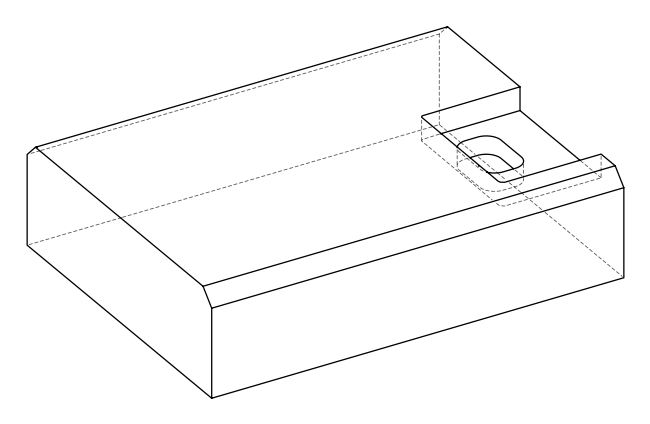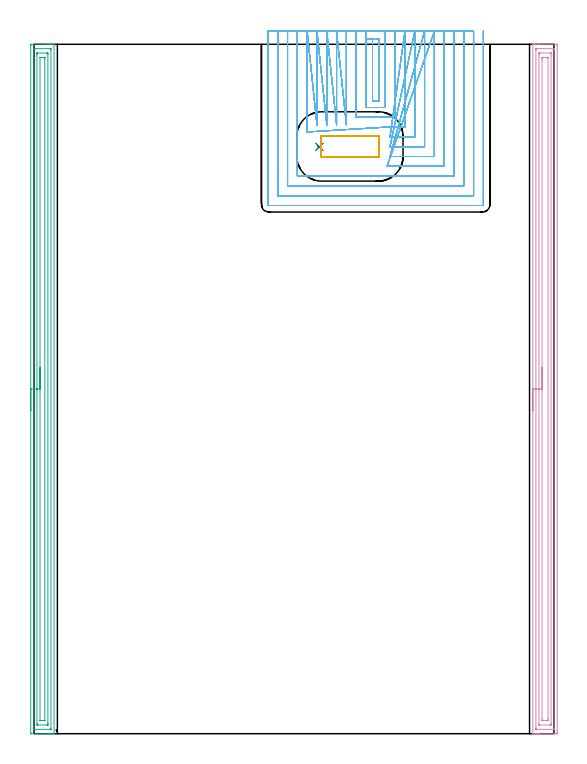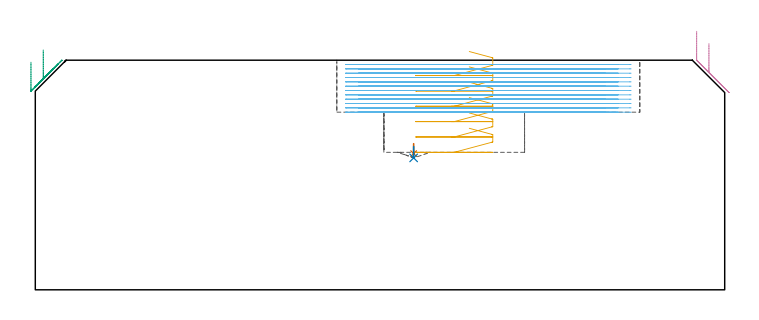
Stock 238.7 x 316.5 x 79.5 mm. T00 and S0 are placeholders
(PLAN: 6 operations, 4 tool changes, 94.4 min)
(1 SPOT_DRILL | STEP1POCKET | NXT0321_9005460120000 | 0.04 min | 3496 mm3)
(2 DRILL_BLIND_HOLE_INTO_CENTER | STEP1POCKET | NXT0301_077 | 0.02 min | 123 mm3)
(3 AREA_MILL | FG_CHAMFER_SURFACE | UGT0205_001 | 10.38 min | 18120 mm3)
(4 AREA_MILL_1 | FG_CHAMFER_SURFACE_1 | UGT0205_001 | 10.4 min | 19851 mm3)
(5 MILL_RECTANGULAR_POCKET | POCKET_RECTANGULAR_STRAIGHT | UGT0201_105 | Follow Part, ap 5.5, ae 75% | 1.66 min | 42361 mm3)
(6 MILL_SLOT | SLOT_PARTIAL_RECTANGULAR | UGT0201_014 | Follow Part, ap 1.5, ae 75% | 71.85 min | 119398 mm3)
(TOOL NXT0321_9005460120000 | NC Spot Drill, 142deg, 12mm, Carbide, Uncoated | D12 PA142 FL30 Z2)
(TOOL NXT0301_077 | Carbide Drill 10.6mm [860.1-1060-053A1-MM 2214] | D10.6 PA140 FL71 Z2)
(TOOL UGT0205_001 | Chamfer Mill 20 x 3 x 45 deg. | D20 FL50 Z2)
(TOOL UGT0201_105 | End Mill 22 mm | D22 FL25 Z2)
(TOOL UGT0201_014 | End mill 6 mm | D6 FL24 Z4)
(OP 1 SPOT_DRILL)
G17 G21 G94 G90
T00 M6
G54
G17 G0 G90 X131. Y269.4 S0 M3
G43 Z89.5 H0
G94 G81 G98 Z47.144 F250. R50.6
G80
M5
M2
(OP 2 DRILL_BLIND_HOLE_INTO_CENTER)
G17 G21 G94 G90
T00 M6
G54
G17 G0 G90 X131. Y269.4 S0 M3
G43 Z89.5 H1
G94 G81 G98 Z45.671 F250. R49.6
G80
M5
M2
(OP 3 AREA_MILL)
G17 G21 G94 G90
T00 M6
G54
G17 G0 G90 X-1.5 Y148.25 S1061 M3
G43 Z89.5 H0
Z78.8
G94 G1 Y148.288 Z77.928 F250.
Y148.402 Z77.064
Y148.591 Z76.212
Y148.853 Z75.38
Y149.187 Z74.574
Y149.59 Z73.8
Y150.059 Z73.064
Y150.59 Z72.372
Y151.179 Z71.729
Y151.822 Z71.14
Y152.514 Z70.609
Y153.25 Z70.14
Y154.024 Z69.737
Y154.83 Z69.403
Y155.662 Z69.141
Y156.514 Z68.952
Y157.379 Z68.838
Y158.25 Z68.8
Y315.885
X-1.496 Y316.289 Z68.802
X-1.492 Y316.49 Z68.806
X-1.288 Y316.5 Z69.01
X6.06 Z76.354
X6.611 Z76.908
X6.944 Z77.24
X7.495 Z77.791
X7.828 Z78.123
X8.494 Z78.794
X8.833 Z79.132
X9.183 Y316.493 Z79.474
X9.197 Y316.491 Z79.488
X9.2 Y316.332 Z79.5
Y0.165
X9.205 Y0.01 Z79.495
X9.183 Y0.007 Z79.474
X8.833 Y0. Z79.132
X8.494 Z78.793
X7.828 Z78.123
X6.611 Z76.908
X6.06 Z76.354
X-1.288 Y0.001 Z69.009
X-1.492 Y0.01 Z68.806
X-1.499 Y0.214 Z68.799
Y0.242
X-1.5 Y158.25 Z68.8
X-0.086 Z70.214
X-0.085 Y314.312 Z70.215
X-0.084 Y314.418 Z70.216
X-0.082 Y314.47 Z70.218
X-0.08 Y314.488 Z70.22
X-0.038 Y314.49 Z70.262
X0.36 Y314.499 Z70.66
X7.432 Z77.732
X7.667 Y314.494 Z77.967
X7.777 Y314.49 Z78.077
X7.785 Y314.143 Z78.085
Y314.099
Y2.188
X7.784 Y2.082 Z78.084
X7.782 Y2.03 Z78.082
X7.78 Y2.012 Z78.08
X7.737 Y2.01 Z78.037
X7.34 Y2.001 Z77.64
X0.268 Z70.568
X0.033 Y2.006 Z70.333
X-0.077 Y2.01 Z70.223
X-0.085 Y2.357 Z70.215
Y2.401
X-0.086 Y158.25 Z70.214
X1.328 Z71.628
X1.329 Y311.734 Z71.629
X1.331 Y312.313 Z71.631
X1.334 Y312.469 Z71.634
X1.335 Y312.483 Z71.635
X1.345 Y312.49 Z71.645
X1.393 Y312.495 Z71.693
X1.455 Y312.499 Z71.755
X5.875 Y312.5 Z76.175
X6.06 Y312.498 Z76.36
X6.245 Y312.494 Z76.545
X6.362 Y312.49 Z76.662
X6.366 Y312.417 Z76.666
X6.369 Y312.313 Z76.669
X6.371 Y311.999 Z76.671
Y4.766
X6.369 Y4.187 Z76.669
X6.366 Y4.031 Z76.666
X6.365 Y4.017 Z76.665
X6.355 Y4.01 Z76.655
X6.307 Y4.005 Z76.607
X6.245 Y4.001 Z76.545
X1.825 Y4. Z72.125
X1.64 Y4.002 Z71.94
X1.455 Y4.006 Z71.755
X1.338 Y4.01 Z71.638
X1.334 Y4.083 Z71.634
X1.331 Y4.187 Z71.631
X1.329 Y4.501 Z71.629
X1.328 Y158.25 Z71.628
X2.743 Z73.043
Y310.305
X2.744 Y310.402 Z73.044
X2.747 Y310.46 Z73.047
X2.749 Y310.485 Z73.049
X2.766 Y310.49 Z73.066
X2.979 Y310.495 Z73.279
X3.408 Y310.5 Z73.708
X4.318 Z74.618
X4.727 Y310.497 Z75.027
X4.93 Y310.492 Z75.23
X4.95 Y310.49 Z75.25
X4.953 Y310.475 Z75.253
X4.956 Y310.438 Z75.256
X4.957 Y310.385 Z75.257
Y309.855
Y6.195
X4.956 Y6.099 Z75.256
X4.953 Y6.04 Z75.253
X4.951 Y6.015 Z75.251
X4.934 Y6.01 Z75.234
X4.721 Y6.005 Z75.021
X4.292 Y6. Z74.592
X3.382 Z73.682
X2.973 Y6.003 Z73.273
X2.77 Y6.008 Z73.07
X2.75 Y6.01 Z73.05
X2.747 Y6.025 Z73.047
X2.744 Y6.062 Z73.044
X2.743 Y6.115 Z73.043
Y158.25
Y159.122 Z73.081
Y159.987 Z73.195
Y160.838 Z73.383
Y161.67 Z73.646
Y162.476 Z73.98
Y163.25 Z74.382
Y163.986 Z74.851
Y164.678 Z75.382
Y165.321 Z75.972
Y165.911 Z76.615
Y166.442 Z77.307
Y166.91 Z78.043
Y167.313 Z78.816
Y167.647 Z79.622
Y167.909 Z80.454
Y168.098 Z81.306
Y168.212 Z82.171
Y168.25 Z83.043
G0 Z89.5
M5
M2
(OP 4 AREA_MILL_1)
G17 G21 G94 G90
T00 M6
G54
G17 G0 G90 X229. Y148.25 S1061 M3
G43 Z89.5 H0
G94 G1 Y148.288 Z88.628 F250.
Y148.402 Z87.763
Y148.591 Z86.912
Y148.853 Z86.08
Y149.187 Z85.274
Y149.59 Z84.5
Y150.058 Z83.764
Y150.59 Z83.072
Y151.179 Z82.429
Y151.822 Z81.839
Y152.514 Z81.308
Y153.25 Z80.84
Y154.024 Z80.437
Y154.83 Z80.103
Y155.662 Z79.841
Y156.513 Z79.652
Y157.378 Z79.538
Y158.25 Z79.5
Y316.332
X229.002 Y316.49 Z79.488
X229.13 Y316.497 Z79.362
X229.266 Y316.5 Z79.233
X229.569 Z78.93
X230.228 Z78.267
X231.432 Z77.065
X231.977 Z76.517
X239.847 Z68.651
X240.123 Y316.496 Z68.374
X240.192 Y316.49 Z68.305
X240.199 Y316.419 Z68.299
X240.2 Y315.885 Z68.3
Y1.147
X240.199 Y0.615 Z68.301
X240.196 Y0.257 Z68.302
X240.193 Y0.01 Z68.304
X239.847 Y0.006 Z68.651
X239.245 Y0. Z69.253
X231.977 Z76.517
X231.432 Z77.065
X231.102 Z77.394
X230.557 Z77.939
X230.228 Z78.267
X229.266 Z79.233
X229.132 Y0.001 Z79.36
X229.081 Y0.003 Z79.41
X229.002 Y0.01 Z79.488
X229. Y0.168 Z79.5
Y158.25
X230.414 Z78.086
Y313.908
X230.415 Y314.099 Z78.085
X230.42 Y314.45 Z78.08
X230.421 Y314.485 Z78.079
X230.475 Y314.491 Z78.025
X230.579 Y314.497 Z77.921
X230.71 Y314.5 Z77.79
X238.58 Y314.499 Z69.92
X238.733 Y314.494 Z69.767
X238.762 Y314.49 Z69.738
X238.779 Y314.481 Z69.721
X238.781 Y314.448 Z69.719
X238.785 Y314.291 Z69.715
X238.786 Y314.099 Z69.714
Y313.396
Y2.592
X238.785 Y2.401 Z69.715
X238.781 Y2.05 Z69.719
X238.779 Y2.015 Z69.721
X238.725 Y2.009 Z69.775
X238.621 Y2.003 Z69.879
X238.49 Y2. Z70.01
X230.62 Y2.001 Z77.88
X230.467 Y2.006 Z78.033
X230.438 Y2.01 Z78.062
X230.421 Y2.019 Z78.079
X230.419 Y2.052 Z78.081
X230.415 Y2.209 Z78.085
X230.414 Y2.401 Z78.086
Y3.104
Y158.25
X231.828 Z76.672
X231.829 Y311.571 Z76.671
X231.832 Y312.313 Z76.668
X231.834 Y312.458 Z76.666
X231.844 Y312.49 Z76.656
X231.885 Y312.494 Z76.615
X231.977 Y312.497 Z76.523
X232.668 Y312.5 Z75.832
X237.223 Z71.277
X237.284 Y312.498 Z71.216
X237.333 Y312.495 Z71.167
X237.36 Y312.491 Z71.14
X237.365 Y312.462 Z71.135
X237.369 Y312.313 Z71.131
X237.371 Y312.162 Z71.129
Y4.929
X237.368 Y4.187 Z71.132
X237.366 Y4.042 Z71.134
X237.356 Y4.01 Z71.144
X237.315 Y4.006 Z71.185
X237.223 Y4.003 Z71.277
X236.532 Y4. Z71.968
X231.977 Z76.523
X231.916 Y4.002 Z76.584
X231.867 Y4.005 Z76.633
X231.84 Y4.009 Z76.66
X231.835 Y4.037 Z76.665
X231.831 Y4.187 Z76.669
X231.829 Y4.338 Z76.671
X231.828 Y158.25 Z76.672
X233.243 Z75.257
Y309.633
X233.244 Y310.126 Z75.256
X233.246 Y310.291 Z75.254
X233.25 Y310.422 Z75.25
X233.255 Y310.49 Z75.245
X233.752 Y310.5 Z74.748
X235.501 Z72.999
X235.893 Y310.493 Z72.607
X235.94 Y310.49 Z72.56
X235.951 Y310.484 Z72.549
X235.953 Y310.469 Z72.547
X235.956 Y310.414 Z72.544
X235.957 Y310.362 Z72.543
Y310.033
Y6.867
X235.956 Y6.374 Z72.544
X235.954 Y6.209 Z72.546
X235.95 Y6.078 Z72.55
X235.945 Y6.01 Z72.555
X235.448 Y6. Z73.052
X233.699 Z74.801
X233.307 Y6.007 Z75.193
X233.26 Y6.01 Z75.24
X233.249 Y6.016 Z75.251
X233.247 Y6.031 Z75.253
X233.244 Y6.085 Z75.256
X233.243 Y6.138 Z75.257
Y6.467
Y158.25
Y159.122 Z75.295
Y159.986 Z75.409
Y160.838 Z75.598
Y161.67 Z75.86
Y162.476 Z76.194
Y163.25 Z76.597
Y163.986 Z77.066
Y164.678 Z77.597
Y165.321 Z78.186
Y165.91 Z78.829
Y166.441 Z79.522
Y166.91 Z80.257
Y167.313 Z81.031
Y167.647 Z81.837
Y167.909 Z82.669
Y168.098 Z83.521
Y168.212 Z84.386
Y168.25 Z85.257
G0 Z89.5
M5
M2
(OP 5 MILL_RECTANGULAR_POCKET)
G17 G21 G94 G90
T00 M6
G54
G17 G0 G90 X150.264 Y264.7 S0 M3
G43 Z89.5 H0
Z82.5
G94 G1 X158.1 Z80.4 F250.
X158.155 Z80.385
X158.268 Y264.746 Z80.353
X158.354 Y264.832 Z80.32
X158.4 Y264.945 Z80.287
Y274.255 Z77.793
X158.354 Y274.368 Z77.76
X158.268 Y274.454 Z77.727
X158.155 Y274.5 Z77.695
X158.1 Z77.68
X145.05 Z74.183
X132. F500.
G3 X131.7 Y274.2 R0.3
G1 Y265.
G3 X132. Y264.7 R0.3
G1 X158.1
G3 X158.4 Y265. R0.3
G1 Y274.2
G3 X158.1 Y274.5 R0.3
G1 X145.05
X144.05
G0 X150.264 Y264.7 Z77.183
G1 X158.1 Z75.084 F250.
X158.155 Z75.069
X158.268 Y264.746 Z75.036
X158.354 Y264.832 Z75.003
X158.4 Y264.945 Z74.971
Y274.255 Z72.476
X158.354 Y274.368 Z72.443
X158.268 Y274.454 Z72.411
X158.155 Y274.5 Z72.378
X158.1 Z72.363
X145.05 Z68.867
X132. F500.
G3 X131.7 Y274.2 R0.3
G1 Y265.
G3 X132. Y264.7 R0.3
G1 X158.1
G3 X158.4 Y265. R0.3
G1 Y274.2
G3 X158.1 Y274.5 R0.3
G1 X145.05
X144.05
G0 X150.264 Y264.7 Z71.867
G1 X158.1 Z69.767 F250.
X158.155 Z69.752
X158.268 Y264.746 Z69.719
X158.354 Y264.832 Z69.687
X158.4 Y264.945 Z69.654
Y274.255 Z67.159
X158.354 Y274.368 Z67.127
X158.268 Y274.454 Z67.094
X158.155 Y274.5 Z67.061
X158.1 Z67.047
X145.05 Z63.55
X132. F500.
G3 X131.7 Y274.2 R0.3
G1 Y265.
G3 X132. Y264.7 R0.3
G1 X158.1
G3 X158.4 Y265. R0.3
G1 Y274.2
G3 X158.1 Y274.5 R0.3
G1 X145.05
X144.05
G0 X150.264 Y264.7 Z66.55
G1 X158.1 Z64.45 F250.
X158.155 Z64.436
X158.268 Y264.746 Z64.403
X158.354 Y264.832 Z64.37
X158.4 Y264.945 Z64.337
Y274.255 Z61.843
X158.354 Y274.368 Z61.81
X158.268 Y274.454 Z61.777
X158.155 Y274.5 Z61.745
X158.1 Z61.73
X145.05 Z58.233
X132. F500.
G3 X131.7 Y274.2 R0.3
G1 Y265.
G3 X132. Y264.7 R0.3
G1 X158.1
G3 X158.4 Y265. R0.3
G1 Y274.2
G3 X158.1 Y274.5 R0.3
G1 X145.05
X144.05
G0 X150.264 Y264.7 Z61.233
G1 X158.1 Z59.134 F250.
X158.155 Z59.119
X158.268 Y264.746 Z59.086
X158.354 Y264.832 Z59.053
X158.4 Y264.945 Z59.021
Y274.255 Z56.526
X158.354 Y274.368 Z56.494
X158.268 Y274.454 Z56.461
X158.155 Y274.5 Z56.428
X158.1 Z56.413
X145.05 Z52.917
X132. F500.
G3 X131.7 Y274.2 R0.3
G1 Y265.
G3 X132. Y264.7 R0.3
G1 X158.1
G3 X158.4 Y265. R0.3
G1 Y274.2
G3 X158.1 Y274.5 R0.3
G1 X145.05
X144.05
G0 X150.264 Y264.7 Z55.917
G1 X158.1 Z53.817 F250.
X158.155 Z53.802
X158.268 Y264.746 Z53.77
X158.354 Y264.832 Z53.737
X158.4 Y264.945 Z53.704
Y274.255 Z51.21
X158.354 Y274.368 Z51.177
X158.268 Y274.454 Z51.144
X158.155 Y274.5 Z51.111
X158.1 Z51.097
X145.05 Z47.6
X132. F500.
G3 X131.7 Y274.2 R0.3
G1 Y265.
G3 X132. Y264.7 R0.3
G1 X158.1
G3 X158.4 Y265. R0.3
G1 Y274.2
G3 X158.1 Y274.5 R0.3
G1 X145.05
X144.05
G0 Z89.5
M5
M2
(OP 6 MILL_SLOT)
G17 G21 G94 G90
T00 M6
G54
G17 G0 G90 X152.4 Y322.5 S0 M3
G43 Z89.5 H0
Z78.
G94 G1 Y319.5 F250.
Y319.098 F500.
X155.4
G3 X158.3 Y319.098 R3.
G1 Y290.5
X155.4
Y319.098
X152.4
Y287.5
X161.3
Y319.5
Y322.5 F250.
X147.9
Y319.5
Y283. F500.
X165.8
Y319.5
Y322.5 F250.
X143.4
Y319.5
Y282.5 F500.
Y279.5 F250.
X138.9 Y322.5 F500.
Y319.5 F250.
Y282.5 F500.
Y279.5 F250.
X134.4 Y322.5 F500.
Y319.5 F250.
Y282.5 F500.
Y279.5 F250.
X129.9 Y322.5 F500.
Y319.5 F250.
Y282.233 F500.
Y279.233 F250.
X125.4 Y322.5 F500.
Y319.5 F250.
Y279.255 F500.
Y276.255 F250.
X162.201 Y278.5 F500.
X165.201 F250.
X170.3 F500.
Y319.5
Y322.5 F250.
X163.415 Y274. F500.
X166.415 F250.
X174.8 F500.
Y319.5
Y322.5 F250.
X163.4 Y269.5 F500.
X166.4 F250.
X179.3 F500.
Y319.5
Y322.5 F250.
X163.412 Y265. F500.
X166.412 F250.
X183.8 F500.
Y319.5
Y322.5 F250.
X162.075 Y260.5 F500.
X165.075 F250.
X188.3 F500.
Y319.5
Y322.5 F250.
X120.9
Y319.5
Y256. F500.
X192.8
Y319.5
Y322.5 F250.
X116.4
Y319.5
Y251.5 F500.
X197.3
Y319.5
Y322.5 F250.
X111.9
Y319.5
Y247. F500.
X201.8
Y319.5
Y322.5 F250.
X107.4
Y319.5
Y242.9 F500.
G3 X107.8 Y242.5 R0.4
G1 X205.9
G3 X206.3 Y242.9 R0.4
G1 Y319.5
Y322.5 F250.
G0 X152.4 Z76.5
G1 Y319.5
Y319.098 F500.
X155.4
G3 X158.3 Y319.098 R3.
G1 Y290.5
X155.4
Y319.098
X152.4
Y287.5
X161.3
Y319.5
Y322.5 F250.
X147.9
Y319.5
Y283. F500.
X165.8
Y319.5
Y322.5 F250.
X143.4
Y319.5
Y282.5 F500.
Y279.5 F250.
X138.9 Y322.5 F500.
Y319.5 F250.
Y282.5 F500.
Y279.5 F250.
X134.4 Y322.5 F500.
Y319.5 F250.
Y282.5 F500.
Y279.5 F250.
X129.9 Y322.5 F500.
Y319.5 F250.
Y282.233 F500.
Y279.233 F250.
X125.4 Y322.5 F500.
Y319.5 F250.
Y279.255 F500.
Y276.255 F250.
X162.201 Y278.5 F500.
X165.201 F250.
X170.3 F500.
Y319.5
Y322.5 F250.
X163.415 Y274. F500.
X166.415 F250.
X174.8 F500.
Y319.5
Y322.5 F250.
X163.4 Y269.5 F500.
X166.4 F250.
X179.3 F500.
Y319.5
Y322.5 F250.
X163.412 Y265. F500.
X166.412 F250.
X183.8 F500.
Y319.5
Y322.5 F250.
X162.075 Y260.5 F500.
X165.075 F250.
X188.3 F500.
Y319.5
Y322.5 F250.
X120.9
Y319.5
Y256. F500.
X192.8
Y319.5
Y322.5 F250.
X116.4
Y319.5
Y251.5 F500.
X197.3
Y319.5
Y322.5 F250.
X111.9
Y319.5
Y247. F500.
X201.8
Y319.5
Y322.5 F250.
X107.4
Y319.5
Y242.9 F500.
G3 X107.8 Y242.5 R0.4
G1 X205.9
G3 X206.3 Y242.9 R0.4
G1 Y319.5
Y322.5 F250.
G0 X152.4 Z75.
G1 Y319.5
Y319.098 F500.
X155.4
G3 X158.3 Y319.098 R3.
G1 Y290.5
X155.4
Y319.098
X152.4
Y287.5
X161.3
Y319.5
Y322.5 F250.
X147.9
Y319.5
Y283. F500.
X165.8
Y319.5
Y322.5 F250.
X143.4
Y319.5
Y282.5 F500.
Y279.5 F250.
X138.9 Y322.5 F500.
Y319.5 F250.
Y282.5 F500.
Y279.5 F250.
X134.4 Y322.5 F500.
Y319.5 F250.
Y282.5 F500.
Y279.5 F250.
X129.9 Y322.5 F500.
Y319.5 F250.
Y282.233 F500.
Y279.233 F250.
X125.4 Y322.5 F500.
Y319.5 F250.
Y279.255 F500.
Y276.255 F250.
X162.201 Y278.5 F500.
X165.201 F250.
X170.3 F500.
Y319.5
Y322.5 F250.
X163.415 Y274. F500.
X166.415 F250.
X174.8 F500.
Y319.5
Y322.5 F250.
X163.4 Y269.5 F500.
X166.4 F250.
X179.3 F500.
Y319.5
Y322.5 F250.
X163.412 Y265. F500.
X166.412 F250.
X183.8 F500.
Y319.5
Y322.5 F250.
X162.075 Y260.5 F500.
X165.075 F250.
X188.3 F500.
Y319.5
Y322.5 F250.
X120.9
Y319.5
Y256. F500.
X192.8
Y319.5
Y322.5 F250.
X116.4
Y319.5
Y251.5 F500.
X197.3
Y319.5
Y322.5 F250.
X111.9
Y319.5
Y247. F500.
X201.8
Y319.5
Y322.5 F250.
X107.4
Y319.5
Y242.9 F500.
G3 X107.8 Y242.5 R0.4
G1 X205.9
G3 X206.3 Y242.9 R0.4
G1 Y319.5
Y322.5 F250.
G0 X152.4 Z73.5
G1 Y319.5
Y319.098 F500.
X155.4
G3 X158.3 Y319.098 R3.
G1 Y290.5
X155.4
Y319.098
X152.4
Y287.5
X161.3
Y319.5
Y322.5 F250.
X147.9
Y319.5
Y283. F500.
X165.8
Y319.5
Y322.5 F250.
X143.4
Y319.5
Y282.5 F500.
Y279.5 F250.
X138.9 Y322.5 F500.
Y319.5 F250.
Y282.5 F500.
Y279.5 F250.
X134.4 Y322.5 F500.
Y319.5 F250.
Y282.5 F500.
Y279.5 F250.
X129.9 Y322.5 F500.
Y319.5 F250.
Y282.233 F500.
Y279.233 F250.
X125.4 Y322.5 F500.
Y319.5 F250.
Y279.255 F500.
Y276.255 F250.
X162.201 Y278.5 F500.
X165.201 F250.
X170.3 F500.
Y319.5
Y322.5 F250.
X163.415 Y274. F500.
X166.415 F250.
X174.8 F500.
Y319.5
Y322.5 F250.
X163.4 Y269.5 F500.
X166.4 F250.
X179.3 F500.
Y319.5
Y322.5 F250.
X163.412 Y265. F500.
X166.412 F250.
X183.8 F500.
Y319.5
Y322.5 F250.
X162.075 Y260.5 F500.
X165.075 F250.
X188.3 F500.
Y319.5
Y322.5 F250.
X120.9
Y319.5
Y256. F500.
X192.8
Y319.5
Y322.5 F250.
X116.4
Y319.5
Y251.5 F500.
X197.3
Y319.5
Y322.5 F250.
X111.9
Y319.5
Y247. F500.
X201.8
Y319.5
Y322.5 F250.
X107.4
Y319.5
Y242.9 F500.
G3 X107.8 Y242.5 R0.4
G1 X205.9
G3 X206.3 Y242.9 R0.4
G1 Y319.5
Y322.5 F250.
G0 X152.4 Z72.
G1 Y319.5
Y319.098 F500.
X155.4
G3 X158.3 Y319.098 R3.
G1 Y290.5
X155.4
Y319.098
X152.4
Y287.5
X161.3
Y319.5
Y322.5 F250.
X147.9
Y319.5
Y283. F500.
X165.8
Y319.5
Y322.5 F250.
X143.4
Y319.5
Y282.5 F500.
Y279.5 F250.
X138.9 Y322.5 F500.
Y319.5 F250.
Y282.5 F500.
Y279.5 F250.
X134.4 Y322.5 F500.
Y319.5 F250.
Y282.5 F500.
Y279.5 F250.
X129.9 Y322.5 F500.
Y319.5 F250.
Y282.232 F500.
Y279.232 F250.
X125.4 Y322.5 F500.
Y319.5 F250.
Y279.255 F500.
Y276.255 F250.
X162.201 Y278.5 F500.
X165.201 F250.
X170.3 F500.
Y319.5
Y322.5 F250.
X163.415 Y274. F500.
X166.415 F250.
X174.8 F500.
Y319.5
Y322.5 F250.
X163.4 Y269.5 F500.
X166.4 F250.
X179.3 F500.
Y319.5
Y322.5 F250.
X163.412 Y265. F500.
X166.412 F250.
X183.8 F500.
Y319.5
Y322.5 F250.
X162.075 Y260.5 F500.
X165.075 F250.
X188.3 F500.
Y319.5
Y322.5 F250.
X120.9
Y319.5
Y256. F500.
X192.8
Y319.5
Y322.5 F250.
X116.4
Y319.5
Y251.5 F500.
X197.3
Y319.5
Y322.5 F250.
X111.9
Y319.5
Y247. F500.
X201.8
Y319.5
Y322.5 F250.
X107.4
Y319.5
Y242.9 F500.
G3 X107.8 Y242.5 R0.4
G1 X205.9
G3 X206.3 Y242.9 R0.4
G1 Y319.5
Y322.5 F250.
G0 X152.4 Z70.5
G1 Y319.5
Y319.098 F500.
X155.4
G3 X158.3 Y319.098 R3.
G1 Y290.5
X155.4
Y319.098
X152.4
Y287.5
X161.3
Y319.5
Y322.5 F250.
X147.9
Y319.5
Y283. F500.
X165.8
Y319.5
Y322.5 F250.
X143.4
Y319.5
Y282.5 F500.
Y279.5 F250.
X138.9 Y322.5 F500.
Y319.5 F250.
Y282.5 F500.
Y279.5 F250.
X134.4 Y322.5 F500.
Y319.5 F250.
Y282.5 F500.
Y279.5 F250.
X129.9 Y322.5 F500.
Y319.5 F250.
Y282.232 F500.
Y279.232 F250.
X125.4 Y322.5 F500.
Y319.5 F250.
Y279.255 F500.
Y276.255 F250.
X162.201 Y278.5 F500.
X165.201 F250.
X170.3 F500.
Y319.5
Y322.5 F250.
X163.415 Y274. F500.
X166.415 F250.
X174.8 F500.
Y319.5
Y322.5 F250.
X163.4 Y269.5 F500.
X166.4 F250.
X179.3 F500.
Y319.5
Y322.5 F250.
X163.412 Y265. F500.
X166.412 F250.
X183.8 F500.
Y319.5
Y322.5 F250.
X162.075 Y260.5 F500.
X165.075 F250.
X188.3 F500.
Y319.5
Y322.5 F250.
X120.9
Y319.5
Y256. F500.
X192.8
Y319.5
Y322.5 F250.
X116.4
Y319.5
Y251.5 F500.
X197.3
Y319.5
Y322.5 F250.
X111.9
Y319.5
Y247. F500.
X201.8
Y319.5
Y322.5 F250.
X107.4
Y319.5
Y242.9 F500.
G3 X107.8 Y242.5 R0.4
G1 X205.9
G3 X206.3 Y242.9 R0.4
G1 Y319.5
Y322.5 F250.
G0 X152.4 Z69.
G1 Y319.5
Y319.098 F500.
X155.4
G3 X158.3 Y319.098 R3.
G1 Y290.5
X155.4
Y319.098
X152.4
Y287.5
X161.3
Y319.5
Y322.5 F250.
X147.9
Y319.5
Y283. F500.
X165.8
Y319.5
Y322.5 F250.
X143.4
Y319.5
Y282.5 F500.
Y279.5 F250.
X138.9 Y322.5 F500.
Y319.5 F250.
Y282.5 F500.
Y279.5 F250.
X134.4 Y322.5 F500.
Y319.5 F250.
Y282.5 F500.
Y279.5 F250.
X129.9 Y322.5 F500.
Y319.5 F250.
Y282.233 F500.
Y279.233 F250.
X125.4 Y322.5 F500.
Y319.5 F250.
Y279.254 F500.
Y276.254 F250.
X162.201 Y278.5 F500.
X165.201 F250.
X170.3 F500.
Y319.5
Y322.5 F250.
X163.415 Y274. F500.
X166.415 F250.
X174.8 F500.
Y319.5
Y322.5 F250.
X163.4 Y269.5 F500.
X166.4 F250.
X179.3 F500.
Y319.5
Y322.5 F250.
X163.412 Y265. F500.
X166.412 F250.
X183.8 F500.
Y319.5
Y322.5 F250.
X162.075 Y260.5 F500.
X165.075 F250.
X188.3 F500.
Y319.5
Y322.5 F250.
X120.9
Y319.5
Y256. F500.
X192.8
Y319.5
Y322.5 F250.
X116.4
Y319.5
Y251.5 F500.
X197.3
Y319.5
Y322.5 F250.
X111.9
Y319.5
Y247. F500.
X201.8
Y319.5
Y322.5 F250.
X107.4
Y319.5
Y242.9 F500.
G3 X107.8 Y242.5 R0.4
G1 X205.9
G3 X206.3 Y242.9 R0.4
G1 Y319.5
Y322.5 F250.
G0 X152.4 Z67.5
G1 Y319.5
Y319.098 F500.
X155.4
G3 X158.3 Y319.098 R3.
G1 Y290.5
X155.4
Y319.098
X152.4
Y287.5
X161.3
Y319.5
Y322.5 F250.
X147.9
Y319.5
Y283. F500.
X165.8
Y319.5
Y322.5 F250.
X143.4
Y319.5
Y282.5 F500.
Y279.5 F250.
X138.9 Y322.5 F500.
Y319.5 F250.
Y282.5 F500.
Y279.5 F250.
X134.4 Y322.5 F500.
Y319.5 F250.
Y282.5 F500.
Y279.5 F250.
X129.9 Y322.5 F500.
Y319.5 F250.
Y282.233 F500.
Y279.233 F250.
X125.4 Y322.5 F500.
Y319.5 F250.
Y279.254 F500.
Y276.254 F250.
X162.201 Y278.5 F500.
X165.201 F250.
X170.3 F500.
Y319.5
Y322.5 F250.
X163.415 Y274. F500.
X166.415 F250.
X174.8 F500.
Y319.5
Y322.5 F250.
X163.4 Y269.5 F500.
X166.4 F250.
X179.3 F500.
Y319.5
Y322.5 F250.
X163.412 Y265. F500.
X166.412 F250.
X183.8 F500.
Y319.5
Y322.5 F250.
X162.075 Y260.5 F500.
X165.075 F250.
X188.3 F500.
Y319.5
Y322.5 F250.
X120.9
Y319.5
Y256. F500.
X192.8
Y319.5
Y322.5 F250.
X116.4
Y319.5
Y251.5 F500.
X197.3
Y319.5
Y322.5 F250.
X111.9
Y319.5
Y247. F500.
X201.8
Y319.5
Y322.5 F250.
X107.4
Y319.5
Y242.9 F500.
G3 X107.8 Y242.5 R0.4
G1 X205.9
G3 X206.3 Y242.9 R0.4
G1 Y319.5
Y322.5 F250.
G0 X152.4 Z66.
G1 Y319.5
Y319.098 F500.
X155.4
G3 X158.3 Y319.098 R3.
G1 Y290.5
X155.4
Y319.098
X152.4
Y287.5
X161.3
Y319.5
Y322.5 F250.
X147.9
Y319.5
Y283. F500.
X165.8
Y319.5
Y322.5 F250.
X143.4
Y319.5
Y282.5 F500.
Y279.5 F250.
X138.9 Y322.5 F500.
Y319.5 F250.
Y282.5 F500.
Y279.5 F250.
X134.4 Y322.5 F500.
Y319.5 F250.
Y282.5 F500.
Y279.5 F250.
X129.9 Y322.5 F500.
Y319.5 F250.
Y282.233 F500.
Y279.233 F250.
X125.4 Y322.5 F500.
Y319.5 F250.
Y279.254 F500.
Y276.254 F250.
X162.201 Y278.5 F500.
X165.201 F250.
X170.3 F500.
Y319.5
Y322.5 F250.
X163.415 Y274. F500.
X166.415 F250.
X174.8 F500.
Y319.5
Y322.5 F250.
X163.4 Y269.5 F500.
X166.4 F250.
X179.3 F500.
Y319.5
Y322.5 F250.
X163.412 Y265. F500.
X166.412 F250.
X183.8 F500.
Y319.5
Y322.5 F250.
X162.075 Y260.5 F500.
X165.075 F250.
X188.3 F500.
Y319.5
Y322.5 F250.
X120.9
Y319.5
Y256. F500.
X192.8
Y319.5
Y322.5 F250.
X116.4
Y319.5
Y251.5 F500.
X197.3
Y319.5
Y322.5 F250.
X111.9
Y319.5
Y247. F500.
X201.8
Y319.5
Y322.5 F250.
X107.4
Y319.5
Y242.9 F500.
G3 X107.8 Y242.5 R0.4
G1 X205.9
G3 X206.3 Y242.9 R0.4
G1 Y319.5
Y322.5 F250.
G0 X152.4 Z64.5
G1 Y319.5
Y319.098 F500.
X155.4
G3 X158.3 Y319.098 R3.
G1 Y290.5
X155.4
Y319.098
X152.4
Y287.5
X161.3
Y319.5
Y322.5 F250.
X147.9
Y319.5
Y283. F500.
X165.8
Y319.5
Y322.5 F250.
X143.4
Y319.5
Y282.5 F500.
Y279.5 F250.
X138.9 Y322.5 F500.
Y319.5 F250.
Y282.5 F500.
Y279.5 F250.
X134.4 Y322.5 F500.
Y319.5 F250.
Y282.5 F500.
Y279.5 F250.
X129.9 Y322.5 F500.
Y319.5 F250.
Y282.233 F500.
Y279.233 F250.
X125.4 Y322.5 F500.
Y319.5 F250.
Y279.254 F500.
Y276.254 F250.
X162.201 Y278.5 F500.
X165.201 F250.
X170.3 F500.
Y319.5
Y322.5 F250.
X163.415 Y274. F500.
X166.415 F250.
X174.8 F500.
Y319.5
Y322.5 F250.
X163.4 Y269.5 F500.
X166.4 F250.
X179.3 F500.
Y319.5
Y322.5 F250.
X163.412 Y265. F500.
X166.412 F250.
X183.8 F500.
Y319.5
Y322.5 F250.
X162.075 Y260.5 F500.
X165.075 F250.
X188.3 F500.
Y319.5
Y322.5 F250.
X120.9
Y319.5
Y256. F500.
X192.8
Y319.5
Y322.5 F250.
X116.4
Y319.5
Y251.5 F500.
X197.3
Y319.5
Y322.5 F250.
X111.9
Y319.5
Y247. F500.
X201.8
Y319.5
Y322.5 F250.
X107.4
Y319.5
Y242.9 F500.
G3 X107.8 Y242.5 R0.4
G1 X205.9
G3 X206.3 Y242.9 R0.4
G1 Y319.5
Y322.5 F250.
G0 X152.4 Z63.
G1 Y319.5
Y319.098 F500.
X155.4
G3 X158.3 Y319.098 R3.
G1 Y290.5
X155.4
Y319.098
X152.4
Y287.5
X161.3
Y319.5
Y322.5 F250.
X147.9
Y319.5
Y283. F500.
X165.8
Y319.5
Y322.5 F250.
X143.4
Y319.5
Y282.5 F500.
Y279.5 F250.
X138.9 Y322.5 F500.
Y319.5 F250.
Y282.5 F500.
Y279.5 F250.
X134.4 Y322.5 F500.
Y319.5 F250.
Y282.5 F500.
Y279.5 F250.
X129.9 Y322.5 F500.
Y319.5 F250.
Y282.233 F500.
Y279.233 F250.
X125.4 Y322.5 F500.
Y319.5 F250.
Y279.253 F500.
Y276.253 F250.
X162.201 Y278.5 F500.
X165.201 F250.
X170.3 F500.
Y319.5
Y322.5 F250.
X163.415 Y274. F500.
X166.415 F250.
X174.8 F500.
Y319.5
Y322.5 F250.
X163.4 Y269.5 F500.
X166.4 F250.
X179.3 F500.
Y319.5
Y322.5 F250.
X163.412 Y265. F500.
X166.412 F250.
X183.8 F500.
Y319.5
Y322.5 F250.
X162.075 Y260.5 F500.
X165.075 F250.
X188.3 F500.
Y319.5
Y322.5 F250.
X120.9
Y319.5
Y256. F500.
X192.8
Y319.5
Y322.5 F250.
X116.4
Y319.5
Y251.5 F500.
X197.3
Y319.5
Y322.5 F250.
X111.9
Y319.5
Y247. F500.
X201.8
Y319.5
Y322.5 F250.
X107.4
Y319.5
Y242.9 F500.
G3 X107.8 Y242.5 R0.4
G1 X205.9
G3 X206.3 Y242.9 R0.4
G1 Y319.5
Y322.5 F250.
G0 X152.4 Z61.5
G1 Y319.5
Y319.098 F500.
X155.4
G3 X158.3 Y319.098 R3.
G1 Y290.5
X155.4
Y319.098
X152.4
Y287.5
X161.3
Y319.5
Y322.5 F250.
X147.9
Y319.5
Y283. F500.
X165.8
Y319.5
Y322.5 F250.
X143.4
Y319.5
Y282.5 F500.
Y279.5 F250.
X138.9 Y322.5 F500.
Y319.5 F250.
Y282.5 F500.
Y279.5 F250.
X134.4 Y322.5 F500.
Y319.5 F250.
Y282.5 F500.
Y279.5 F250.
X129.9 Y322.5 F500.
Y319.5 F250.
Y282.233 F500.
Y279.233 F250.
X125.4 Y322.5 F500.
Y319.5 F250.
Y279.253 F500.
Y276.253 F250.
X162.201 Y278.5 F500.
X165.201 F250.
X170.3 F500.
Y319.5
Y322.5 F250.
X163.415 Y274. F500.
X166.415 F250.
X174.8 F500.
Y319.5
Y322.5 F250.
X163.4 Y269.5 F500.
X166.4 F250.
X179.3 F500.
Y319.5
Y322.5 F250.
X163.412 Y265. F500.
X166.412 F250.
X183.8 F500.
Y319.5
Y322.5 F250.
X162.075 Y260.5 F500.
X165.075 F250.
X188.3 F500.
Y319.5
Y322.5 F250.
X120.9
Y319.5
Y256. F500.
X192.8
Y319.5
Y322.5 F250.
X116.4
Y319.5
Y251.5 F500.
X197.3
Y319.5
Y322.5 F250.
X111.9
Y319.5
Y247. F500.
X201.8
Y319.5
Y322.5 F250.
X107.4
Y319.5
Y242.9 F500.
G3 X107.8 Y242.5 R0.4
G1 X205.9
G3 X206.3 Y242.9 R0.4
G1 Y319.5
Y322.5 F250.
G0 Z89.5
M5
M2
